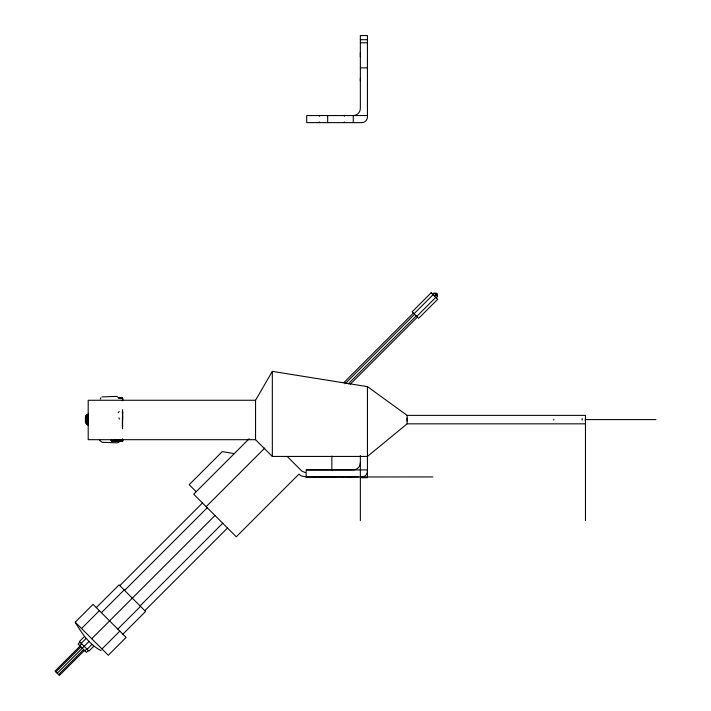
<?xml version="1.0" encoding="UTF-8"?>
<svg xmlns="http://www.w3.org/2000/svg" width="711" height="711" viewBox="0 0 711 711"><rect width="100%" height="100%" fill="white"/><g stroke="black" fill="none" stroke-linecap="round" stroke-linejoin="round"><path stroke-width="1.07" d="M85.498 418.868L85.498 421.099M85.498 418.095L85.498 415.979L85.498 419.846M85.498 420.681L85.498 421.916L85.498 421.356M86.307 417.206L86.307 416.033L86.307 422.787M86.582 422.094L86.307 422.663L86.324 416.344L86.582 422.521M86.582 414.993L86.858 424.725L86.822 422.947M87.835 424.636L87.835 414.46L87.835 424.671L88.191 423.88M88.2 425L88.2 423.987M88.2 421.445L88.2 419.606M88.191 424.565L88.2 416.139M88.2 413.74L88.2 423.374M360.353 81.196L360.353 78.068M360.353 56.924L360.353 52.845M353.26 122.63L353.26 115.546A7.083 7.083 0 0 0 360.353 108.463L360.353 35.568L367.436 35.55L367.436 116.96A5.67 5.67 0 0 1 361.766 122.63L306.699 122.63L306.699 115.546L367.436 115.546M407.119 421.001L407.119 418.112M582.14 420.13L582.14 418.486M85.507 419.046L85.498 423.152L85.498 417.295L85.498 418.397M88.2 425.391L88.2 424.707M122.363 400.817L122.372 399.786M122.719 418.512L122.727 414.557M122.719 440.216L122.727 439.478M553.798 420.103L553.798 419.286M86.315 417.428L86.324 416.344M87.853 414.78L88.2 417.686M122.63 409.554L122.381 421.543M122.639 400.346L122.488 397.636M122.603 426.991L122.612 417.65M122.621 413.909L122.648 411.962L122.488 413.722M118.959 397.947L118.968 397.44M116.942 440.527L122.603 440.242L122.63 439.06M122.656 399.973L122.603 398.471M122.63 400.062L122.621 397.964M118.906 441.878L118.995 441.229L118.506 441.984M111.609 441.362L122.363 441.371L122.639 439.105M111.654 440.082L111.103 440.624L122.372 440.624M437.167 296.06L437.407 294.292L436.199 293.083L434.412 293.314M122.648 441.478L122.727 440.162M86.6 424.547L86.858 414.931M436.367 295.269L437.061 293.936M100.242 399.067L100.971 397.76M585.473 423.836L407.119 423.836L367.436 456.435L272.331 456.435L255.551 439.682L255.551 400.266L272.331 371.373L367.436 386.633L407.119 415.375L585.473 415.375L585.473 520.603M118.204 412.647L119.172 411.527M118.31 442.58L119.021 441.807M249.17 438.731L193.703 494.207L236.283 536.787L298.913 474.157L301.242 475.872L305.419 476.868L358.291 476.868M75.224 622.187L93.052 604.359L126.131 637.438L108.294 655.266L75.224 622.187C81.756 633.35 89.319 644.548 101.095 650.689M96.314 607.621L119.048 584.877L145.613 611.442L122.87 634.176M119.795 585.633L202.457 502.97M81.543 628.506L99.371 610.678M206.163 506.667L264.759 448.072M101.389 612.695L124.123 589.961M124.585 590.414L207.248 507.752M84.387 636.576L79.41 641.553L88.937 651.072L93.905 646.103M79.996 642.131L78.086 644.042L86.449 652.405L88.36 650.494M81.232 643.366L86.2 638.398M79.676 645.632L81.587 643.722M80.085 646.041L55.04 671.095L59.395 675.45L84.44 650.405M343.84 382.625L413.402 313.071M432.697 294.292L434.048 292.941L437.549 296.443L436.199 297.793M55.867 671.922L80.912 646.868M414.06 313.72L433.097 294.683M345.022 383.807L414.575 314.244M57.209 673.264L89.142 641.34M91.755 638.718L214.98 515.493M434.439 296.034L435.79 294.683M348.248 383.904L416.246 315.915M58.56 674.606L83.605 649.561M416.753 316.413L435.79 297.376M350.194 384.287L417.41 317.07M84.84 650.805L86.751 648.885M87.124 649.259L92.092 644.29M140.076 605.905L222.739 523.243M117.795 629.102L140.529 606.367M101.984 648.947L119.812 631.119M144.84 610.678L227.511 528.015M86.849 414.486L86.706 417.197M111.103 440.624L111.458 440.18M86.582 418.077L86.573 420.272M122.639 441.051L111.574 441.335M122.381 441.362L122.612 440.385M435.221 294.123L436.554 293.43M329.549 476.868L330.153 476.868M117.368 441.7L122.363 441.371M342.24 476.868L343.369 476.868M347.679 476.868L348.781 476.868M102.117 396.907L117.359 396.391M350.372 476.868L351.474 476.868M313.364 476.868L314.929 476.868M319.977 476.868L321.283 476.868M115.946 439.754L113.804 439.78L119.155 439.825M322.723 476.868L325.967 476.868M331.868 476.868L335.876 476.868M360.353 39.7L367.436 39.7M360.353 42.793L367.436 42.793M360.353 67.856L367.436 67.856M255.551 400.266L88.2 400.266L88.2 439.682L255.551 439.682M585.473 419.606L655.96 419.606M306.699 469.847L353.26 469.847A7.083 7.083 0 0 0 360.353 462.763M367.436 469.927L306.174 469.927L306.174 477.01L432.857 476.93M360.353 477.694L367.436 477.694L367.436 386.633M318.306 476.85L319.115 476.868M319.834 476.85L320.492 476.868M118.008 397.778L122.372 398.178L118.097 397.645M117.413 442.82L102.162 442.304L99.46 440.278M305.419 472.611L301.917 471.162L287.235 456.489M234.283 453.618L222.25 451.618L189.17 484.698L196.192 491.71M118.924 417.81L119.368 419.126M122.363 427.133L122.594 428.777M122.372 411.411L122.39 413.535M122.372 422.245L122.381 426.102M407.119 415.375L407.119 423.836M360.353 455.564L360.353 520.603M344.382 115.573L344.382 116.257M344.382 121.919L344.382 122.603M331.859 456.009L331.859 470.327M327.673 115.546L327.673 122.63M319.337 115.573L319.337 116.257M319.337 121.919L319.337 122.603M272.331 371.373L272.331 456.435M367.436 471.26A5.67 5.67 0 0 1 361.766 476.93M585.473 418.726L585.349 420.53L585.473 418.726M431.186 292.772L412.149 311.809L418.663 318.324L437.7 299.287L431.186 292.772"/></g></svg>
